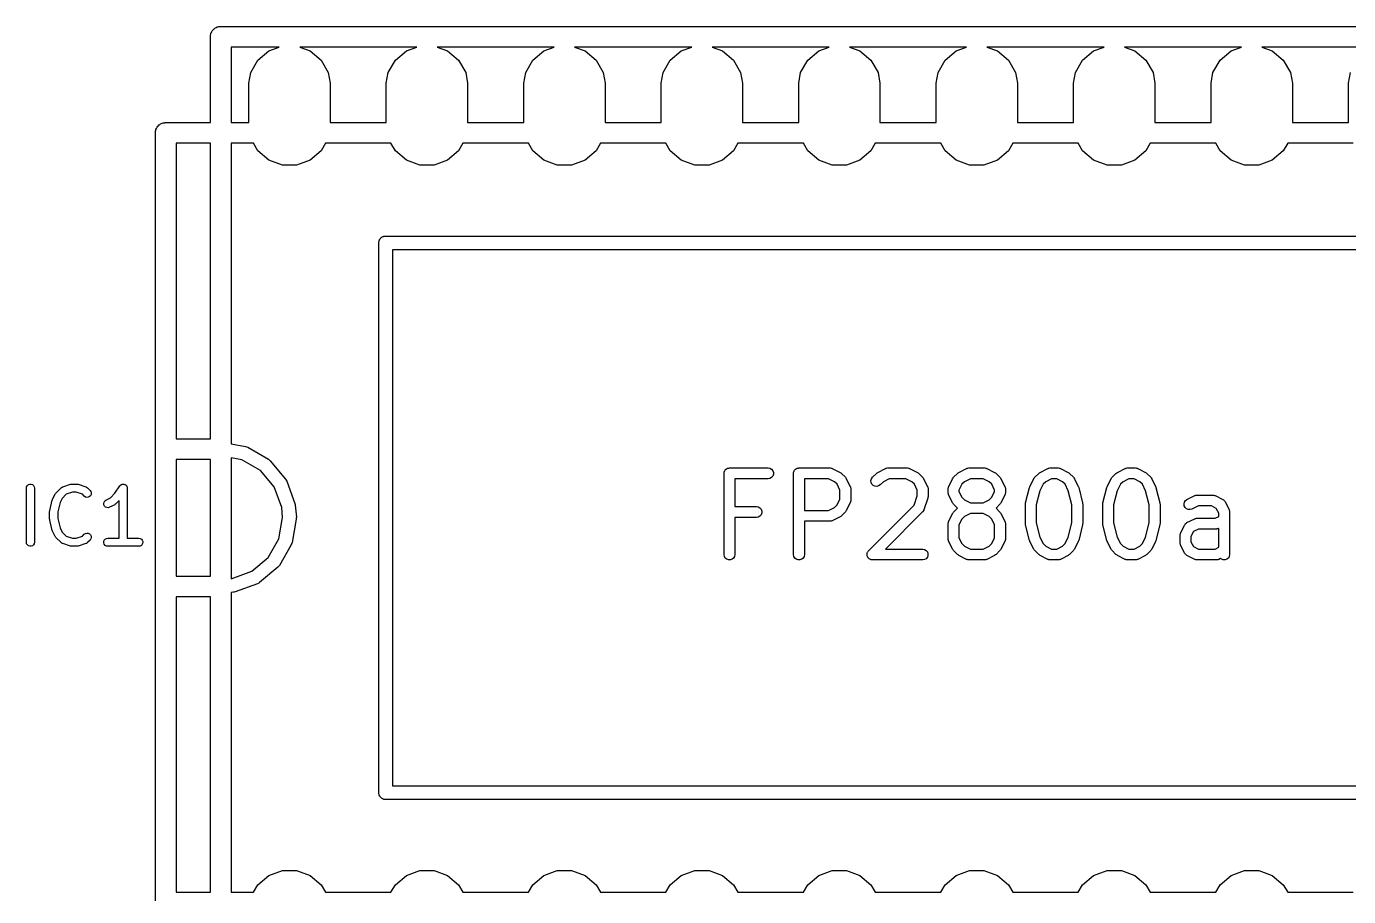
# Model space of a CAD drawing. Extents: x 105.8 to 188.8, y -135.8 to -88.1.
# Drawn here: x 109.44 to 133.87, y -118.76 to -102.68 of the extents above; entities that cross this region are included whole.
import ezdxf

# ---------------------------------------------------------------- set-up
doc = ezdxf.new("R2010")
doc.units = 0
doc.header["$MEASUREMENT"] = 0
doc.layers.add('BLACK', color=7, linetype='CONTINUOUS')

msp = doc.modelspace()

# ---------------------------------------------------------------- linework, layer by layer
at = {"layer": 'BLACK', "linetype": 'CONTINUOUS'}
for p, q in [((112.84, -102.836), (112.845, -102.821)), ((112.84, -104.457), (112.84, -102.836)), ((112.845, -102.821), (112.848, -102.804)), ((112.848, -102.804), (112.857, -102.789)), ((112.857, -102.789), (112.862, -102.773)), ((112.862, -102.773), (112.873, -102.76)), ((112.873, -102.76), (112.882, -102.746)), ((112.882, -102.746), (112.895, -102.735)), ((112.895, -102.735), (112.906, -102.722)), ((112.906, -102.722), (112.92, -102.713)), ((112.92, -102.713), (112.933, -102.702)), ((112.933, -102.702), (112.949, -102.697)), ((112.949, -102.697), (112.964, -102.688)), ((112.964, -102.688), (112.981, -102.685)), ((112.981, -102.685), (112.996, -102.68)), ((112.996, -102.68), (113.013, -102.68)), ((113.013, -102.68), (113.013, -102.679)), ((113.013, -102.679), (163.847, -102.679)), ((113.221, -103.06), (113.221, -104.457)), ((114.112, -103.06), (113.221, -103.06)), ((113.919, -103.131), (114.112, -103.06)), ((114.488, -103.06), (114.681, -103.131)), ((116.652, -103.06), (114.488, -103.06)), ((116.459, -103.131), (116.652, -103.06)), ((117.028, -103.06), (117.221, -103.131)), ((119.192, -103.06), (117.028, -103.06)), ((118.999, -103.131), (119.192, -103.06)), ((119.568, -103.06), (119.761, -103.131)), ((121.732, -103.06), (119.568, -103.06)), ((121.539, -103.131), (121.732, -103.06)), ((122.108, -103.06), (122.301, -103.131)), ((124.272, -103.06), (122.108, -103.06)), ((124.079, -103.131), (124.272, -103.06)), ((124.648, -103.06), (124.841, -103.131)), ((126.812, -103.06), (124.648, -103.06)), ((126.619, -103.131), (126.812, -103.06)), ((127.188, -103.06), (127.381, -103.131)), ((129.352, -103.06), (127.188, -103.06)), ((129.159, -103.131), (129.352, -103.06)), ((129.728, -103.06), (129.921, -103.131)), ((131.892, -103.06), (129.728, -103.06)), ((131.699, -103.131), (131.892, -103.06)), ((132.268, -103.06), (132.461, -103.131)), ((134.432, -103.06), (132.268, -103.06)), ((113.584, -103.53), (113.716, -103.301)), ((113.716, -103.301), (113.919, -103.131)), ((114.681, -103.131), (114.884, -103.301)), ((114.884, -103.301), (115.016, -103.53)), ((116.124, -103.53), (116.256, -103.301)), ((116.256, -103.301), (116.459, -103.131)), ((117.221, -103.131), (117.424, -103.301)), ((117.424, -103.301), (117.556, -103.53)), ((118.664, -103.53), (118.796, -103.301)), ((118.796, -103.301), (118.999, -103.131)), ((119.761, -103.131), (119.964, -103.301)), ((119.964, -103.301), (120.096, -103.53)), ((121.204, -103.53), (121.336, -103.301)), ((121.336, -103.301), (121.539, -103.131)), ((122.301, -103.131), (122.504, -103.301)), ((122.504, -103.301), (122.636, -103.53)), ((123.744, -103.53), (123.876, -103.301)), ((123.876, -103.301), (124.079, -103.131)), ((124.841, -103.131), (125.044, -103.301)), ((125.044, -103.301), (125.176, -103.53)), ((126.284, -103.53), (126.416, -103.301)), ((126.416, -103.301), (126.619, -103.131)), ((127.381, -103.131), (127.584, -103.301)), ((127.584, -103.301), (127.716, -103.53)), ((128.824, -103.53), (128.956, -103.301)), ((128.956, -103.301), (129.159, -103.131)), ((129.921, -103.131), (130.124, -103.301)), ((130.124, -103.301), (130.256, -103.53)), ((131.364, -103.53), (131.496, -103.301)), ((131.496, -103.301), (131.699, -103.131)), ((132.461, -103.131), (132.664, -103.301)), ((132.664, -103.301), (132.796, -103.53)), ((113.549, -103.725), (113.584, -103.53)), ((115.016, -103.53), (115.051, -103.725)), ((116.089, -103.725), (116.124, -103.53)), ((117.556, -103.53), (117.591, -103.725)), ((118.629, -103.725), (118.664, -103.53)), ((120.096, -103.53), (120.131, -103.725)), ((121.169, -103.725), (121.204, -103.53)), ((122.636, -103.53), (122.671, -103.725)), ((123.709, -103.725), (123.744, -103.53)), ((125.176, -103.53), (125.211, -103.725)), ((126.249, -103.725), (126.284, -103.53)), ((127.716, -103.53), (127.751, -103.725)), ((128.789, -103.725), (128.824, -103.53)), ((130.256, -103.53), (130.291, -103.725)), ((131.329, -103.725), (131.364, -103.53)), ((132.796, -103.53), (132.831, -103.725)), ((133.869, -103.725), (133.904, -103.53)), ((113.549, -104.457), (113.549, -103.725)), ((115.051, -103.725), (115.051, -104.457)), ((116.089, -104.457), (116.089, -103.725)), ((117.591, -103.725), (117.591, -104.457)), ((118.629, -104.457), (118.629, -103.725)), ((120.131, -103.725), (120.131, -104.457)), ((121.169, -104.457), (121.169, -103.725)), ((122.671, -103.725), (122.671, -104.457)), ((123.709, -104.457), (123.709, -103.725)), ((125.211, -103.725), (125.211, -104.457)), ((126.249, -104.457), (126.249, -103.725)), ((127.751, -103.725), (127.751, -104.457)), ((128.789, -104.457), (128.789, -103.725)), ((130.291, -103.725), (130.291, -104.457)), ((131.329, -104.457), (131.329, -103.725)), ((132.831, -103.725), (132.831, -104.457)), ((133.869, -104.457), (133.869, -103.725)), ((111.841, -104.567), (111.846, -104.551)), ((111.846, -104.551), (111.857, -104.538)), ((111.857, -104.538), (111.866, -104.524)), ((111.866, -104.524), (111.879, -104.513)), ((111.879, -104.513), (111.89, -104.5)), ((111.89, -104.5), (111.904, -104.491)), ((111.904, -104.491), (111.917, -104.48)), ((111.917, -104.48), (111.933, -104.475)), ((111.933, -104.475), (111.948, -104.466)), ((111.948, -104.466), (111.965, -104.463)), ((111.965, -104.463), (111.98, -104.458)), ((111.98, -104.458), (111.997, -104.458)), ((111.997, -104.458), (111.997, -104.457)), ((111.997, -104.457), (112.84, -104.457)), ((113.221, -104.457), (113.549, -104.457)), ((115.051, -104.457), (116.089, -104.457)), ((117.591, -104.457), (118.629, -104.457)), ((120.131, -104.457), (121.169, -104.457)), ((122.671, -104.457), (123.709, -104.457)), ((125.211, -104.457), (126.249, -104.457)), ((127.751, -104.457), (128.789, -104.457)), ((130.291, -104.457), (131.329, -104.457)), ((132.831, -104.457), (133.869, -104.457)), ((111.824, -118.838), (111.823, -104.631)), ((111.823, -104.631), (111.824, -104.631)), ((111.824, -104.614), (111.829, -104.599)), ((111.824, -104.631), (111.824, -104.614)), ((111.829, -104.599), (111.832, -104.582)), ((111.832, -104.582), (111.841, -104.567)), ((112.204, -104.838), (112.204, -110.299)), ((112.84, -104.838), (112.204, -104.838)), ((112.84, -110.299), (112.84, -104.838)), ((113.635, -104.838), (113.221, -104.838)), ((113.221, -104.838), (113.221, -110.395)), ((113.716, -104.979), (113.635, -104.838)), ((113.919, -105.149), (113.716, -104.979)), ((114.884, -104.979), (114.681, -105.149)), ((114.965, -104.838), (114.884, -104.979)), ((116.175, -104.838), (114.965, -104.838)), ((116.256, -104.979), (116.175, -104.838)), ((116.459, -105.149), (116.256, -104.979)), ((117.424, -104.979), (117.221, -105.149)), ((117.505, -104.838), (117.424, -104.979)), ((118.715, -104.838), (117.505, -104.838)), ((118.796, -104.979), (118.715, -104.838)), ((118.999, -105.149), (118.796, -104.979)), ((119.964, -104.979), (119.761, -105.149)), ((120.045, -104.838), (119.964, -104.979)), ((121.255, -104.838), (120.045, -104.838)), ((121.336, -104.979), (121.255, -104.838)), ((121.539, -105.149), (121.336, -104.979)), ((122.504, -104.979), (122.301, -105.149)), ((122.585, -104.838), (122.504, -104.979)), ((123.795, -104.838), (122.585, -104.838)), ((123.876, -104.979), (123.795, -104.838)), ((124.079, -105.149), (123.876, -104.979)), ((125.044, -104.979), (124.841, -105.149)), ((125.125, -104.838), (125.044, -104.979)), ((126.335, -104.838), (125.125, -104.838)), ((126.416, -104.979), (126.335, -104.838)), ((126.619, -105.149), (126.416, -104.979)), ((127.584, -104.979), (127.381, -105.149)), ((127.665, -104.838), (127.584, -104.979)), ((128.875, -104.838), (127.665, -104.838)), ((128.956, -104.979), (128.875, -104.838)), ((129.159, -105.149), (128.956, -104.979)), ((130.124, -104.979), (129.921, -105.149)), ((130.205, -104.838), (130.124, -104.979)), ((131.415, -104.838), (130.205, -104.838)), ((131.496, -104.979), (131.415, -104.838)), ((131.699, -105.149), (131.496, -104.979)), ((132.664, -104.979), (132.461, -105.149)), ((132.745, -104.838), (132.664, -104.979)), ((133.955, -104.838), (132.745, -104.838)), ((114.168, -105.24), (113.919, -105.149)), ((114.432, -105.24), (114.168, -105.24)), ((114.681, -105.149), (114.432, -105.24)), ((116.708, -105.24), (116.459, -105.149)), ((116.972, -105.24), (116.708, -105.24)), ((117.221, -105.149), (116.972, -105.24)), ((119.248, -105.24), (118.999, -105.149)), ((119.512, -105.24), (119.248, -105.24)), ((119.761, -105.149), (119.512, -105.24)), ((121.788, -105.24), (121.539, -105.149)), ((122.052, -105.24), (121.788, -105.24)), ((122.301, -105.149), (122.052, -105.24)), ((124.328, -105.24), (124.079, -105.149)), ((124.592, -105.24), (124.328, -105.24)), ((124.841, -105.149), (124.592, -105.24)), ((126.868, -105.24), (126.619, -105.149)), ((127.132, -105.24), (126.868, -105.24)), ((127.381, -105.149), (127.132, -105.24)), ((129.408, -105.24), (129.159, -105.149)), ((129.672, -105.24), (129.408, -105.24)), ((129.921, -105.149), (129.672, -105.24)), ((131.948, -105.24), (131.699, -105.149)), ((132.212, -105.24), (131.948, -105.24)), ((132.461, -105.149), (132.212, -105.24)), ((115.951, -106.658), (115.955, -106.647)), ((115.951, -106.669), (115.951, -106.658)), ((115.951, -116.818), (115.951, -106.669)), ((115.955, -106.647), (115.957, -106.636)), ((115.957, -106.636), (115.962, -106.626)), ((115.962, -106.626), (115.966, -106.616)), ((115.966, -106.616), (115.974, -106.607)), ((115.974, -106.607), (115.979, -106.597)), ((115.979, -106.597), (115.988, -106.59)), ((115.988, -106.59), (115.995, -106.581)), ((115.995, -106.581), (116.005, -106.576)), ((116.005, -106.576), (116.014, -106.568)), ((116.014, -106.568), (116.024, -106.564)), ((116.024, -106.564), (116.034, -106.559)), ((116.034, -106.559), (116.045, -106.557)), ((116.045, -106.557), (116.056, -106.553)), ((116.056, -106.553), (160.804, -106.553)), ((116.205, -106.807), (116.205, -116.713)), ((137.033, -106.807), (116.205, -106.807)), ((112.204, -110.299), (112.84, -110.299)), ((113.221, -110.395), (113.486, -110.442)), ((113.42, -110.688), (113.221, -110.653)), ((113.221, -110.653), (113.221, -112.886)), ((113.486, -110.442), (113.528, -110.457)), ((113.528, -110.457), (113.528, -110.457)), ((113.528, -110.457), (113.91, -110.677)), ((112.204, -110.68), (112.204, -112.84)), ((112.84, -110.68), (112.204, -110.68)), ((112.84, -112.84), (112.84, -110.68)), ((113.763, -110.886), (113.42, -110.688)), ((114.018, -111.189), (113.763, -110.886)), ((113.91, -110.677), (113.91, -110.677)), ((113.91, -110.677), (113.944, -110.705)), ((113.944, -110.705), (114.227, -111.043)), ((122.33, -110.921), (122.333, -110.913)), ((122.333, -110.913), (122.335, -110.904)), ((122.335, -110.904), (122.339, -110.897)), ((122.339, -110.897), (122.342, -110.889)), ((122.342, -110.889), (122.348, -110.882)), ((122.348, -110.882), (122.352, -110.874)), ((122.352, -110.874), (122.359, -110.869)), ((122.359, -110.869), (122.364, -110.862)), ((122.364, -110.862), (122.372, -110.858)), ((122.372, -110.858), (122.379, -110.852)), ((122.379, -110.852), (122.387, -110.849)), ((122.387, -110.849), (122.394, -110.845)), ((122.394, -110.845), (122.403, -110.843)), ((122.403, -110.843), (122.411, -110.84)), ((122.411, -110.84), (122.42, -110.84)), ((122.42, -110.84), (122.429, -110.839)), ((122.429, -110.839), (123.143, -110.839)), ((123.143, -110.839), (123.177, -110.845)), ((123.177, -110.845), (123.207, -110.862)), ((123.207, -110.862), (123.229, -110.889)), ((123.229, -110.889), (123.241, -110.921)), ((123.616, -110.921), (123.619, -110.913)), ((123.619, -110.913), (123.62, -110.904)), ((123.62, -110.904), (123.625, -110.897)), ((123.625, -110.897), (123.628, -110.889)), ((123.628, -110.889), (123.633, -110.882)), ((123.633, -110.882), (123.638, -110.874)), ((123.638, -110.874), (123.644, -110.869)), ((123.644, -110.869), (123.65, -110.862)), ((123.65, -110.862), (123.658, -110.858)), ((123.658, -110.858), (123.664, -110.852)), ((123.664, -110.852), (123.673, -110.849)), ((123.673, -110.849), (123.68, -110.845)), ((123.68, -110.845), (123.689, -110.843)), ((123.689, -110.843), (123.697, -110.84)), ((123.697, -110.84), (123.706, -110.84)), ((123.706, -110.84), (123.714, -110.839)), ((123.714, -110.839), (124.286, -110.839)), ((124.286, -110.839), (124.291, -110.84)), ((124.291, -110.84), (124.297, -110.839)), ((124.297, -110.839), (124.308, -110.843)), ((124.308, -110.843), (124.32, -110.845)), ((124.32, -110.845), (124.325, -110.847)), ((124.325, -110.847), (124.33, -110.849)), ((124.33, -110.849), (124.473, -110.921)), ((125.17, -110.921), (125.312, -110.849)), ((125.312, -110.849), (125.318, -110.847)), ((125.318, -110.847), (125.323, -110.845)), ((125.323, -110.845), (125.334, -110.843)), ((125.334, -110.843), (125.346, -110.839)), ((125.346, -110.839), (125.351, -110.84)), ((125.351, -110.84), (125.357, -110.839)), ((125.357, -110.839), (125.714, -110.839)), ((125.714, -110.839), (125.72, -110.84)), ((125.72, -110.84), (125.726, -110.839)), ((125.726, -110.839), (125.737, -110.843)), ((125.737, -110.843), (125.748, -110.845)), ((125.748, -110.845), (125.753, -110.847)), ((125.753, -110.847), (125.759, -110.849)), ((125.759, -110.849), (125.902, -110.921)), ((126.67, -110.921), (126.812, -110.849)), ((126.812, -110.849), (126.818, -110.847)), ((126.818, -110.847), (126.823, -110.845)), ((126.823, -110.845), (126.834, -110.843)), ((126.834, -110.843), (126.846, -110.839)), ((126.846, -110.839), (126.851, -110.84)), ((126.851, -110.84), (126.857, -110.839)), ((126.857, -110.839), (127.143, -110.839)), ((127.143, -110.839), (127.149, -110.84)), ((127.149, -110.84), (127.154, -110.839)), ((127.154, -110.839), (127.166, -110.843)), ((127.166, -110.843), (127.177, -110.845)), ((127.177, -110.845), (127.182, -110.847)), ((127.182, -110.847), (127.188, -110.849)), ((127.188, -110.849), (127.33, -110.921)), ((128.17, -110.921), (128.312, -110.849)), ((128.312, -110.849), (128.318, -110.847)), ((128.318, -110.847), (128.323, -110.845)), ((128.323, -110.845), (128.334, -110.843)), ((128.334, -110.843), (128.346, -110.839)), ((128.346, -110.839), (128.351, -110.84)), ((128.351, -110.84), (128.357, -110.839)), ((128.357, -110.839), (128.5, -110.839)), ((128.5, -110.839), (128.506, -110.84)), ((128.506, -110.84), (128.511, -110.839)), ((128.511, -110.839), (128.523, -110.843)), ((128.523, -110.843), (128.534, -110.845)), ((128.534, -110.845), (128.539, -110.847)), ((128.539, -110.847), (128.545, -110.849)), ((128.545, -110.849), (128.688, -110.921)), ((129.598, -110.921), (129.741, -110.849)), ((129.741, -110.849), (129.747, -110.847)), ((129.747, -110.847), (129.752, -110.845)), ((129.752, -110.845), (129.763, -110.843)), ((129.763, -110.843), (129.774, -110.839)), ((129.774, -110.839), (129.78, -110.84)), ((129.78, -110.84), (129.786, -110.839)), ((129.786, -110.839), (129.929, -110.839)), ((129.929, -110.839), (129.934, -110.84)), ((129.934, -110.84), (129.94, -110.839)), ((129.94, -110.839), (129.951, -110.843)), ((129.951, -110.843), (129.963, -110.845)), ((129.963, -110.845), (129.968, -110.847)), ((129.968, -110.847), (129.973, -110.849)), ((129.973, -110.849), (130.116, -110.921)), ((109.456, -111.164), (109.476, -111.147)), ((109.476, -111.147), (109.501, -111.139)), ((109.501, -111.139), (109.527, -111.139)), ((109.527, -111.139), (109.551, -111.147)), ((109.551, -111.147), (109.571, -111.164)), ((110.109, -111.189), (110.252, -111.141)), ((110.252, -111.141), (110.264, -111.139)), ((110.264, -111.139), (110.276, -111.137)), ((110.276, -111.137), (110.371, -111.137)), ((110.371, -111.137), (110.383, -111.139)), ((110.383, -111.139), (110.395, -111.141)), ((110.395, -111.141), (110.538, -111.189)), ((111.171, -111.164), (111.177, -111.158)), ((111.177, -111.158), (111.184, -111.152)), ((111.184, -111.152), (111.187, -111.15)), ((111.187, -111.15), (111.191, -111.147)), ((111.191, -111.147), (111.199, -111.144)), ((111.199, -111.144), (111.207, -111.14)), ((111.207, -111.14), (111.211, -111.14)), ((111.211, -111.14), (111.215, -111.139)), ((111.215, -111.139), (111.224, -111.139)), ((111.224, -111.139), (111.233, -111.138)), ((111.233, -111.138), (111.237, -111.139)), ((111.237, -111.139), (111.241, -111.139)), ((111.241, -111.139), (111.25, -111.142)), ((111.25, -111.142), (111.258, -111.144)), ((111.258, -111.144), (111.262, -111.146)), ((111.262, -111.146), (111.266, -111.147)), ((111.266, -111.147), (111.272, -111.153)), ((111.272, -111.153), (111.28, -111.158)), ((111.28, -111.158), (111.282, -111.162)), ((114.227, -111.043), (114.227, -111.043)), ((114.227, -111.043), (114.249, -111.082)), ((114.249, -111.082), (114.4, -111.496)), ((122.329, -110.939), (122.33, -110.93)), ((122.329, -112.439), (122.329, -110.939)), ((122.33, -110.93), (122.33, -110.921)), ((123.143, -111.039), (122.529, -111.039)), ((122.529, -111.039), (122.529, -111.553)), ((123.177, -111.033), (123.143, -111.039)), ((123.207, -111.015), (123.177, -111.033)), ((123.229, -110.989), (123.207, -111.015)), ((123.241, -110.956), (123.229, -110.989)), ((123.241, -110.921), (123.241, -110.956)), ((123.614, -110.939), (123.616, -110.93)), ((123.614, -112.439), (123.614, -110.939)), ((123.616, -110.93), (123.616, -110.921)), ((123.814, -111.039), (123.814, -111.624)), ((124.262, -111.039), (123.814, -111.039)), ((124.369, -111.092), (124.262, -111.039)), ((124.418, -111.141), (124.369, -111.092)), ((124.471, -111.248), (124.418, -111.141)), ((124.473, -110.921), (124.486, -110.93)), ((124.486, -110.93), (124.499, -110.939)), ((124.499, -110.939), (124.571, -111.011)), ((124.571, -111.011), (124.58, -111.024)), ((124.58, -111.024), (124.589, -111.037)), ((124.589, -111.037), (124.661, -111.18)), ((125.043, -111.073), (125.052, -111.039)), ((125.046, -111.107), (125.043, -111.073)), ((125.061, -111.139), (125.046, -111.107)), ((125.052, -111.039), (125.072, -111.011)), ((125.085, -111.163), (125.061, -111.139)), ((125.072, -111.011), (125.144, -110.939)), ((125.144, -110.939), (125.157, -110.93)), ((125.157, -110.93), (125.17, -110.921)), ((125.214, -111.152), (125.185, -111.172)), ((125.274, -111.092), (125.214, -111.152)), ((125.381, -111.039), (125.274, -111.092)), ((125.691, -111.039), (125.381, -111.039)), ((125.798, -111.092), (125.691, -111.039)), ((125.846, -111.141), (125.798, -111.092)), ((125.9, -111.248), (125.846, -111.141)), ((125.902, -110.921), (125.915, -110.93)), ((125.915, -110.93), (125.928, -110.939)), ((125.928, -110.939), (125.999, -111.011)), ((125.999, -111.011), (126.008, -111.024)), ((126.008, -111.024), (126.018, -111.037)), ((126.018, -111.037), (126.089, -111.18)), ((126.482, -111.18), (126.553, -111.037)), ((126.553, -111.037), (126.563, -111.024)), ((126.563, -111.024), (126.572, -111.011)), ((126.572, -111.011), (126.644, -110.939)), ((126.644, -110.939), (126.657, -110.93)), ((126.657, -110.93), (126.67, -110.921)), ((126.725, -111.141), (126.671, -111.248)), ((126.774, -111.092), (126.725, -111.141)), ((126.881, -111.039), (126.774, -111.092)), ((127.119, -111.039), (126.881, -111.039)), ((127.226, -111.092), (127.119, -111.039)), ((127.275, -111.141), (127.226, -111.092)), ((127.329, -111.248), (127.275, -111.141)), ((127.33, -110.921), (127.343, -110.93)), ((127.343, -110.93), (127.356, -110.939)), ((127.356, -110.939), (127.428, -111.011)), ((127.428, -111.011), (127.437, -111.024)), ((127.437, -111.024), (127.447, -111.037)), ((127.447, -111.037), (127.518, -111.18)), ((127.982, -111.18), (128.053, -111.037)), ((128.053, -111.037), (128.063, -111.024)), ((128.063, -111.024), (128.072, -111.011)), ((128.072, -111.011), (128.144, -110.939)), ((128.144, -110.939), (128.157, -110.93)), ((128.157, -110.93), (128.17, -110.921)), ((128.225, -111.141), (128.166, -111.259)), ((128.274, -111.092), (128.225, -111.141)), ((128.381, -111.039), (128.274, -111.092)), ((128.476, -111.039), (128.381, -111.039)), ((128.584, -111.092), (128.476, -111.039)), ((128.632, -111.141), (128.584, -111.092)), ((128.691, -111.259), (128.632, -111.141)), ((128.688, -110.921), (128.7, -110.93)), ((128.7, -110.93), (128.714, -110.939)), ((128.714, -110.939), (128.785, -111.011)), ((128.785, -111.011), (128.794, -111.024)), ((128.794, -111.024), (128.804, -111.037)), ((128.804, -111.037), (128.875, -111.18)), ((129.411, -111.18), (129.482, -111.037)), ((129.482, -111.037), (129.492, -111.024)), ((129.492, -111.024), (129.501, -111.011)), ((129.501, -111.011), (129.572, -110.939)), ((129.572, -110.939), (129.585, -110.93)), ((129.585, -110.93), (129.598, -110.921)), ((129.654, -111.141), (129.594, -111.259)), ((129.702, -111.092), (129.654, -111.141)), ((129.809, -111.039), (129.702, -111.092)), ((129.905, -111.039), (129.809, -111.039)), ((130.012, -111.092), (129.905, -111.039)), ((130.061, -111.141), (130.012, -111.092)), ((130.12, -111.259), (130.061, -111.141)), ((130.116, -110.921), (130.129, -110.93)), ((130.129, -110.93), (130.142, -110.939)), ((130.142, -110.939), (130.214, -111.011)), ((130.214, -111.011), (130.223, -111.024)), ((130.223, -111.024), (130.232, -111.037)), ((130.232, -111.037), (130.304, -111.18)), ((109.439, -111.212), (109.443, -111.187)), ((109.439, -112.212), (109.439, -111.212)), ((109.443, -111.187), (109.456, -111.164)), ((109.571, -111.164), (109.584, -111.187)), ((109.584, -111.187), (109.589, -111.212)), ((109.589, -111.212), (109.589, -112.212)), ((109.923, -111.417), (109.971, -111.322)), ((109.971, -111.322), (109.978, -111.312)), ((109.978, -111.312), (109.985, -111.302)), ((109.985, -111.302), (110.08, -111.207)), ((110.099, -111.4), (110.061, -111.477)), ((110.08, -111.207), (110.083, -111.204)), ((110.083, -111.204), (110.086, -111.201)), ((110.086, -111.201), (110.094, -111.197)), ((110.094, -111.197), (110.101, -111.192)), ((110.173, -111.326), (110.099, -111.4)), ((110.101, -111.192), (110.105, -111.191)), ((110.105, -111.191), (110.109, -111.189)), ((110.288, -111.287), (110.173, -111.326)), ((110.359, -111.287), (110.288, -111.287)), ((110.473, -111.326), (110.359, -111.287)), ((110.508, -111.361), (110.473, -111.326)), ((110.53, -111.376), (110.508, -111.361)), ((110.555, -111.382), (110.53, -111.376)), ((110.538, -111.189), (110.541, -111.191)), ((110.541, -111.191), (110.546, -111.192)), ((110.546, -111.192), (110.553, -111.197)), ((110.553, -111.197), (110.56, -111.201)), ((110.581, -111.38), (110.555, -111.382)), ((110.56, -111.201), (110.563, -111.204)), ((110.563, -111.204), (110.567, -111.207)), ((110.567, -111.207), (110.614, -111.255)), ((110.604, -111.369), (110.581, -111.38)), ((110.623, -111.351), (110.604, -111.369)), ((110.614, -111.255), (110.629, -111.276)), ((110.634, -111.327), (110.623, -111.351)), ((110.629, -111.276), (110.636, -111.301)), ((110.636, -111.301), (110.634, -111.327)), ((110.909, -111.431), (110.993, -111.389)), ((110.993, -111.389), (111.075, -111.307)), ((111.075, -111.307), (111.166, -111.171)), ((111.166, -111.171), (111.169, -111.168)), ((111.169, -111.168), (111.171, -111.164)), ((111.282, -111.162), (111.286, -111.164)), ((111.286, -111.164), (111.29, -111.172)), ((111.29, -111.172), (111.295, -111.179)), ((111.295, -111.179), (111.296, -111.183)), ((111.296, -111.183), (111.299, -111.187)), ((111.299, -111.187), (111.3, -111.196)), ((111.3, -111.196), (111.303, -111.204)), ((111.303, -111.204), (111.302, -111.208)), ((111.302, -111.208), (111.303, -111.212)), ((111.303, -111.212), (111.303, -112.137)), ((114.156, -111.567), (114.018, -111.189)), ((124.471, -111.415), (124.471, -111.248)), ((124.661, -111.18), (124.663, -111.185)), ((124.663, -111.185), (124.665, -111.19)), ((124.665, -111.19), (124.667, -111.202)), ((124.667, -111.202), (124.671, -111.213)), ((124.671, -111.213), (124.67, -111.219)), ((124.67, -111.219), (124.671, -111.224)), ((124.671, -111.224), (124.671, -111.439)), ((125.117, -111.178), (125.085, -111.163)), ((125.152, -111.181), (125.117, -111.178)), ((125.185, -111.172), (125.152, -111.181)), ((125.841, -111.527), (125.9, -111.351)), ((125.9, -111.351), (125.9, -111.248)), ((126.095, -111.399), (126.023, -111.613)), ((126.089, -111.18), (126.091, -111.185)), ((126.091, -111.185), (126.094, -111.19)), ((126.094, -111.19), (126.096, -111.202)), ((126.097, -111.383), (126.095, -111.399)), ((126.096, -111.202), (126.099, -111.213)), ((126.1, -111.367), (126.097, -111.383)), ((126.099, -111.213), (126.099, -111.219)), ((126.099, -111.219), (126.1, -111.224)), ((126.1, -111.224), (126.1, -111.367)), ((126.471, -111.224), (126.472, -111.219)), ((126.471, -111.296), (126.471, -111.224)), ((126.472, -111.301), (126.471, -111.296)), ((126.472, -111.213), (126.475, -111.202)), ((126.472, -111.219), (126.472, -111.213)), ((126.472, -111.307), (126.472, -111.301)), ((126.475, -111.318), (126.472, -111.307)), ((126.475, -111.202), (126.477, -111.19)), ((126.477, -111.33), (126.475, -111.318)), ((126.477, -111.19), (126.48, -111.185)), ((126.48, -111.335), (126.477, -111.33)), ((126.48, -111.185), (126.482, -111.18)), ((126.482, -111.34), (126.48, -111.335)), ((126.553, -111.483), (126.482, -111.34)), ((126.671, -111.248), (126.671, -111.272)), ((126.671, -111.272), (126.725, -111.379)), ((126.725, -111.379), (126.774, -111.428)), ((127.226, -111.428), (127.275, -111.379)), ((127.275, -111.379), (127.329, -111.272)), ((127.329, -111.272), (127.329, -111.248)), ((127.518, -111.34), (127.447, -111.483)), ((127.518, -111.18), (127.52, -111.185)), ((127.52, -111.335), (127.518, -111.34)), ((127.52, -111.185), (127.523, -111.19)), ((127.523, -111.33), (127.52, -111.335)), ((127.523, -111.19), (127.525, -111.202)), ((127.525, -111.318), (127.523, -111.33)), ((127.525, -111.202), (127.528, -111.213)), ((127.528, -111.307), (127.525, -111.318)), ((127.528, -111.213), (127.528, -111.219)), ((127.528, -111.219), (127.529, -111.224)), ((127.529, -111.296), (127.528, -111.301)), ((127.528, -111.301), (127.528, -111.307)), ((127.529, -111.224), (127.529, -111.296)), ((127.903, -111.486), (127.974, -111.2)), ((127.974, -111.2), (127.979, -111.19)), ((127.979, -111.19), (127.982, -111.18)), ((128.166, -111.259), (128.1, -111.522)), ((128.757, -111.522), (128.691, -111.259)), ((128.875, -111.18), (128.878, -111.19)), ((128.878, -111.19), (128.883, -111.2)), ((128.883, -111.2), (128.954, -111.486)), ((129.332, -111.486), (129.403, -111.2)), ((129.403, -111.2), (129.407, -111.19)), ((129.407, -111.19), (129.411, -111.18)), ((129.594, -111.259), (129.529, -111.522)), ((130.186, -111.522), (130.12, -111.259)), ((130.304, -111.18), (130.307, -111.19)), ((130.307, -111.19), (130.311, -111.2)), ((130.311, -111.2), (130.383, -111.486)), ((130.884, -111.421), (131.027, -111.349)), ((131.027, -111.349), (131.032, -111.347)), ((131.032, -111.347), (131.037, -111.345)), ((131.037, -111.345), (131.049, -111.343)), ((131.049, -111.343), (131.06, -111.339)), ((131.06, -111.339), (131.066, -111.34)), ((131.066, -111.34), (131.071, -111.339)), ((131.071, -111.339), (131.357, -111.339)), ((131.357, -111.339), (131.363, -111.34)), ((131.363, -111.34), (131.369, -111.339)), ((131.369, -111.339), (131.38, -111.343)), ((131.38, -111.343), (131.391, -111.345)), ((131.391, -111.345), (131.396, -111.347)), ((131.396, -111.347), (131.402, -111.349)), ((131.402, -111.349), (131.545, -111.421)), ((109.867, -111.641), (109.869, -111.632)), ((109.867, -111.784), (109.867, -111.641)), ((109.869, -111.632), (109.87, -111.623)), ((109.87, -111.623), (109.917, -111.432)), ((109.917, -111.432), (109.921, -111.425)), ((109.921, -111.425), (109.923, -111.417)), ((110.061, -111.477), (110.017, -111.65)), ((110.868, -111.494), (110.874, -111.468)), ((110.87, -111.519), (110.868, -111.494)), ((110.882, -111.543), (110.87, -111.519)), ((110.874, -111.468), (110.888, -111.447)), ((110.901, -111.561), (110.882, -111.543)), ((110.888, -111.447), (110.909, -111.431)), ((110.925, -111.571), (110.901, -111.561)), ((110.951, -111.573), (110.925, -111.571)), ((110.976, -111.565), (110.951, -111.573)), ((111.071, -111.518), (110.976, -111.565)), ((111.081, -111.51), (111.071, -111.518)), ((111.091, -111.504), (111.081, -111.51)), ((111.153, -111.441), (111.091, -111.504)), ((111.153, -112.137), (111.153, -111.441)), ((114.172, -111.754), (114.156, -111.567)), ((114.4, -111.496), (114.403, -111.512)), ((114.403, -111.512), (114.407, -111.528)), ((114.407, -111.528), (114.427, -111.749)), ((122.529, -111.553), (122.929, -111.553)), ((122.929, -111.553), (122.963, -111.559)), ((122.963, -111.559), (122.993, -111.576)), ((122.993, -111.576), (123.015, -111.603)), ((123.015, -111.603), (123.027, -111.635)), ((123.027, -111.635), (123.027, -111.67)), ((123.814, -111.624), (124.262, -111.624)), ((124.262, -111.624), (124.369, -111.571)), ((124.369, -111.571), (124.418, -111.522)), ((124.418, -111.522), (124.471, -111.415)), ((124.58, -111.639), (124.571, -111.652)), ((124.589, -111.626), (124.58, -111.639)), ((124.661, -111.483), (124.589, -111.626)), ((124.663, -111.478), (124.661, -111.483)), ((124.665, -111.473), (124.663, -111.478)), ((124.667, -111.461), (124.665, -111.473)), ((124.671, -111.45), (124.667, -111.461)), ((124.671, -111.439), (124.67, -111.444)), ((124.67, -111.444), (124.671, -111.45)), ((125.001, -112.368), (125.841, -111.527)), ((126.003, -111.647), (125.999, -111.652)), ((126.007, -111.644), (126.003, -111.647)), ((126.012, -111.633), (126.007, -111.644)), ((126.019, -111.624), (126.012, -111.633)), ((126.021, -111.618), (126.019, -111.624)), ((126.023, -111.613), (126.021, -111.618)), ((126.563, -111.496), (126.553, -111.483)), ((126.572, -111.509), (126.563, -111.496)), ((126.644, -111.581), (126.572, -111.509)), ((126.572, -111.654), (126.644, -111.582)), ((126.644, -111.582), (126.645, -111.581)), ((126.645, -111.581), (126.644, -111.581)), ((126.774, -111.428), (126.881, -111.481)), ((126.881, -111.481), (127.119, -111.481)), ((127.119, -111.481), (127.226, -111.428)), ((127.356, -111.581), (127.355, -111.581)), ((127.355, -111.581), (127.356, -111.582)), ((127.428, -111.509), (127.356, -111.581)), ((127.356, -111.582), (127.428, -111.654)), ((127.437, -111.496), (127.428, -111.509)), ((127.447, -111.483), (127.437, -111.496)), ((127.9, -111.51), (127.902, -111.498)), ((127.9, -111.867), (127.9, -111.51)), ((127.902, -111.498), (127.903, -111.486)), ((128.1, -111.522), (128.1, -111.855)), ((128.757, -111.855), (128.757, -111.522)), ((128.954, -111.486), (128.955, -111.498)), ((128.955, -111.498), (128.957, -111.51)), ((128.957, -111.51), (128.957, -111.867)), ((129.329, -111.51), (129.331, -111.498)), ((129.329, -111.867), (129.329, -111.51)), ((129.331, -111.498), (129.332, -111.486)), ((129.529, -111.522), (129.529, -111.855)), ((130.186, -111.855), (130.186, -111.522)), ((130.383, -111.486), (130.384, -111.498)), ((130.384, -111.498), (130.386, -111.51)), ((130.386, -111.51), (130.386, -111.867)), ((130.829, -111.504), (130.837, -111.47)), ((130.833, -111.539), (130.829, -111.504)), ((130.848, -111.57), (130.833, -111.539)), ((130.837, -111.47), (130.856, -111.441)), ((130.873, -111.593), (130.848, -111.57)), ((130.856, -111.441), (130.884, -111.421)), ((130.905, -111.607), (130.873, -111.593)), ((130.94, -111.609), (130.905, -111.607)), ((130.973, -111.599), (130.94, -111.609)), ((131.095, -111.539), (130.973, -111.599)), ((131.334, -111.539), (131.095, -111.539)), ((131.425, -111.585), (131.334, -111.539)), ((131.471, -111.676), (131.425, -111.585)), ((131.545, -111.421), (131.557, -111.429)), ((131.557, -111.429), (131.569, -111.437)), ((131.569, -111.437), (131.57, -111.44)), ((131.57, -111.44), (131.573, -111.441)), ((131.573, -111.441), (131.581, -111.453)), ((131.581, -111.453), (131.589, -111.465)), ((131.589, -111.465), (131.661, -111.608)), ((131.661, -111.608), (131.663, -111.614)), ((131.663, -111.614), (131.665, -111.619)), ((131.665, -111.619), (131.667, -111.63)), ((131.667, -111.63), (131.671, -111.641)), ((131.671, -111.641), (131.67, -111.647)), ((131.67, -111.647), (131.671, -111.653)), ((109.869, -111.793), (109.867, -111.784)), ((109.87, -111.802), (109.869, -111.793)), ((109.917, -111.992), (109.87, -111.802)), ((110.017, -111.65), (110.017, -111.775)), ((110.017, -111.775), (110.061, -111.948)), ((114.102, -112.15), (114.172, -111.754)), ((114.425, -111.782), (114.348, -112.216)), ((114.427, -111.749), (114.425, -111.765)), ((114.425, -111.765), (114.425, -111.782)), ((122.929, -111.753), (122.529, -111.753)), ((122.529, -111.753), (122.529, -112.439)), ((122.963, -111.747), (122.929, -111.753)), ((122.993, -111.729), (122.963, -111.747)), ((123.015, -111.703), (122.993, -111.729)), ((123.027, -111.67), (123.015, -111.703)), ((124.286, -111.824), (123.814, -111.824)), ((123.814, -111.824), (123.814, -112.439)), ((124.291, -111.823), (124.286, -111.824)), ((124.297, -111.824), (124.291, -111.823)), ((124.308, -111.82), (124.297, -111.824)), ((124.32, -111.818), (124.308, -111.82)), ((124.325, -111.815), (124.32, -111.818)), ((124.33, -111.814), (124.325, -111.815)), ((124.473, -111.742), (124.33, -111.814)), ((124.486, -111.733), (124.473, -111.742)), ((124.499, -111.724), (124.486, -111.733)), ((124.571, -111.652), (124.499, -111.724)), ((125.999, -111.652), (125.313, -112.339)), ((126.471, -111.867), (126.472, -111.861)), ((126.471, -112.153), (126.471, -111.867)), ((126.472, -111.856), (126.475, -111.844)), ((126.472, -111.861), (126.472, -111.856)), ((126.475, -111.844), (126.477, -111.833)), ((126.477, -111.833), (126.48, -111.828)), ((126.48, -111.828), (126.482, -111.822)), ((126.482, -111.822), (126.553, -111.68)), ((126.553, -111.68), (126.563, -111.667)), ((126.563, -111.667), (126.572, -111.654)), ((126.725, -111.784), (126.671, -111.891)), ((126.671, -111.891), (126.671, -112.129)), ((126.774, -111.735), (126.725, -111.784)), ((126.881, -111.681), (126.774, -111.735)), ((127.119, -111.681), (126.881, -111.681)), ((127.226, -111.735), (127.119, -111.681)), ((127.275, -111.784), (127.226, -111.735)), ((127.329, -111.891), (127.275, -111.784)), ((127.329, -112.129), (127.329, -111.891)), ((127.428, -111.654), (127.437, -111.667)), ((127.437, -111.667), (127.447, -111.68)), ((127.447, -111.68), (127.518, -111.822)), ((127.518, -111.822), (127.52, -111.828)), ((127.52, -111.828), (127.523, -111.833)), ((127.523, -111.833), (127.525, -111.844)), ((127.525, -111.844), (127.528, -111.856)), ((127.528, -111.856), (127.528, -111.861)), ((127.528, -111.861), (127.529, -111.867)), ((127.529, -111.867), (127.529, -112.153)), ((127.902, -111.879), (127.9, -111.867)), ((127.903, -111.891), (127.902, -111.879)), ((127.974, -112.177), (127.903, -111.891)), ((128.1, -111.855), (128.166, -112.118)), ((128.691, -112.118), (128.757, -111.855)), ((128.954, -111.891), (128.883, -112.177)), ((128.955, -111.879), (128.954, -111.891)), ((128.957, -111.867), (128.955, -111.879)), ((129.331, -111.879), (129.329, -111.867)), ((129.332, -111.891), (129.331, -111.879)), ((129.403, -112.177), (129.332, -111.891)), ((129.529, -111.855), (129.594, -112.118)), ((130.12, -112.118), (130.186, -111.855)), ((130.383, -111.891), (130.311, -112.177)), ((130.384, -111.879), (130.383, -111.891)), ((130.386, -111.867), (130.384, -111.879)), ((130.839, -111.894), (130.848, -111.882)), ((130.848, -111.882), (130.856, -111.87)), ((130.856, -111.87), (130.858, -111.868)), ((130.858, -111.868), (130.86, -111.866)), ((130.86, -111.866), (130.872, -111.858)), ((130.872, -111.858), (130.884, -111.849)), ((130.884, -111.849), (131.027, -111.778)), ((131.027, -111.778), (131.032, -111.776)), ((131.032, -111.776), (131.037, -111.773)), ((131.037, -111.773), (131.049, -111.771)), ((131.049, -111.771), (131.06, -111.768)), ((131.06, -111.768), (131.066, -111.768)), ((131.066, -111.768), (131.071, -111.767)), ((131.071, -111.767), (131.405, -111.767)), ((131.405, -111.767), (131.471, -111.734)), ((131.471, -111.734), (131.471, -111.676)), ((131.671, -111.653), (131.671, -112.439)), ((109.921, -112), (109.917, -111.992)), ((109.923, -112.008), (109.921, -112)), ((109.971, -112.103), (109.923, -112.008)), ((109.978, -112.113), (109.971, -112.103)), ((109.985, -112.123), (109.978, -112.113)), ((110.08, -112.218), (109.985, -112.123)), ((110.061, -111.948), (110.099, -112.025)), ((110.099, -112.025), (110.173, -112.099)), ((110.173, -112.099), (110.288, -112.137)), ((110.359, -112.137), (110.473, -112.099)), ((110.473, -112.099), (110.508, -112.064)), ((110.508, -112.064), (110.53, -112.049)), ((110.53, -112.049), (110.555, -112.042)), ((110.555, -112.042), (110.581, -112.045)), ((110.581, -112.045), (110.604, -112.056)), ((110.604, -112.056), (110.623, -112.074)), ((110.623, -112.074), (110.634, -112.098)), ((110.636, -112.124), (110.629, -112.149)), ((110.634, -112.098), (110.636, -112.124)), ((126.671, -112.129), (126.725, -112.236)), ((127.275, -112.236), (127.329, -112.129)), ((128.166, -112.118), (128.225, -112.236)), ((128.632, -112.236), (128.691, -112.118)), ((129.594, -112.118), (129.654, -112.236)), ((130.061, -112.236), (130.12, -112.118)), ((130.757, -112.081), (130.758, -112.076)), ((130.757, -112.224), (130.757, -112.081)), ((130.758, -112.07), (130.761, -112.059)), ((130.758, -112.076), (130.758, -112.07)), ((130.761, -112.059), (130.763, -112.047)), ((130.763, -112.047), (130.766, -112.042)), ((130.766, -112.042), (130.768, -112.037)), ((130.768, -112.037), (130.839, -111.894)), ((131.003, -112.013), (130.957, -112.105)), ((130.957, -112.105), (130.957, -112.201)), ((131.095, -111.967), (131.003, -112.013)), ((131.429, -111.967), (131.095, -111.967)), ((131.434, -111.966), (131.429, -111.967)), ((131.44, -111.966), (131.434, -111.966)), ((131.451, -111.963), (131.44, -111.966)), ((131.463, -111.961), (131.451, -111.963)), ((131.468, -111.958), (131.463, -111.961)), ((131.471, -111.957), (131.468, -111.958)), ((131.471, -112.305), (131.471, -111.957)), ((109.443, -112.238), (109.439, -112.212)), ((109.456, -112.261), (109.443, -112.238)), ((109.476, -112.277), (109.456, -112.261)), ((109.501, -112.286), (109.476, -112.277)), ((109.527, -112.286), (109.501, -112.286)), ((109.551, -112.277), (109.527, -112.286)), ((109.571, -112.261), (109.551, -112.277)), ((109.584, -112.238), (109.571, -112.261)), ((109.589, -112.212), (109.584, -112.238)), ((110.083, -112.22), (110.08, -112.218)), ((110.086, -112.224), (110.083, -112.22)), ((110.094, -112.228), (110.086, -112.224)), ((110.101, -112.233), (110.094, -112.228)), ((110.105, -112.234), (110.101, -112.233)), ((110.109, -112.236), (110.105, -112.234)), ((110.252, -112.284), (110.109, -112.236)), ((110.264, -112.285), (110.252, -112.284)), ((110.276, -112.287), (110.264, -112.285)), ((110.371, -112.287), (110.276, -112.287)), ((110.288, -112.137), (110.359, -112.137)), ((110.383, -112.285), (110.371, -112.287)), ((110.395, -112.284), (110.383, -112.285)), ((110.538, -112.236), (110.395, -112.284)), ((110.541, -112.234), (110.538, -112.236)), ((110.546, -112.233), (110.541, -112.234)), ((110.553, -112.228), (110.546, -112.233)), ((110.56, -112.224), (110.553, -112.228)), ((110.563, -112.22), (110.56, -112.224)), ((110.567, -112.218), (110.563, -112.22)), ((110.614, -112.17), (110.567, -112.218)), ((110.629, -112.149), (110.614, -112.17)), ((110.869, -112.199), (110.877, -112.175)), ((110.869, -112.225), (110.869, -112.199)), ((110.877, -112.25), (110.869, -112.225)), ((110.877, -112.175), (110.894, -112.155)), ((110.894, -112.27), (110.877, -112.25)), ((110.894, -112.155), (110.917, -112.142)), ((110.917, -112.283), (110.894, -112.27)), ((110.917, -112.142), (110.942, -112.137)), ((110.942, -112.287), (110.917, -112.283)), ((110.942, -112.137), (111.153, -112.137)), ((111.514, -112.287), (110.942, -112.287)), ((111.303, -112.137), (111.514, -112.137)), ((111.514, -112.137), (111.539, -112.142)), ((111.539, -112.283), (111.514, -112.287)), ((111.539, -112.142), (111.562, -112.155)), ((111.562, -112.27), (111.539, -112.283)), ((111.562, -112.155), (111.579, -112.175)), ((111.579, -112.25), (111.562, -112.27)), ((111.579, -112.175), (111.588, -112.199)), ((111.588, -112.225), (111.579, -112.25)), ((111.588, -112.199), (111.588, -112.225)), ((113.904, -112.493), (114.102, -112.15)), ((114.333, -112.258), (114.113, -112.64)), ((114.348, -112.216), (114.333, -112.258)), ((124.985, -112.389), (124.993, -112.379)), ((124.993, -112.379), (125.001, -112.368)), ((125.313, -112.339), (126, -112.339)), ((126, -112.339), (126.034, -112.345)), ((126.034, -112.345), (126.064, -112.362)), ((126.064, -112.362), (126.087, -112.389)), ((126.472, -112.159), (126.471, -112.153)), ((126.472, -112.164), (126.472, -112.159)), ((126.475, -112.176), (126.472, -112.164)), ((126.477, -112.187), (126.475, -112.176)), ((126.48, -112.192), (126.477, -112.187)), ((126.482, -112.198), (126.48, -112.192)), ((126.553, -112.34), (126.482, -112.198)), ((126.563, -112.353), (126.553, -112.34)), ((126.572, -112.366), (126.563, -112.353)), ((126.644, -112.438), (126.572, -112.366)), ((126.725, -112.236), (126.774, -112.285)), ((126.774, -112.285), (126.881, -112.339)), ((126.881, -112.339), (127.119, -112.339)), ((127.119, -112.339), (127.226, -112.285)), ((127.226, -112.285), (127.275, -112.236)), ((127.428, -112.366), (127.356, -112.438)), ((127.437, -112.353), (127.428, -112.366)), ((127.447, -112.34), (127.437, -112.353)), ((127.518, -112.198), (127.447, -112.34)), ((127.52, -112.192), (127.518, -112.198)), ((127.523, -112.187), (127.52, -112.192)), ((127.525, -112.176), (127.523, -112.187)), ((127.528, -112.164), (127.525, -112.176)), ((127.529, -112.153), (127.528, -112.159)), ((127.528, -112.159), (127.528, -112.164)), ((127.979, -112.187), (127.974, -112.177)), ((127.982, -112.198), (127.979, -112.187)), ((128.053, -112.34), (127.982, -112.198)), ((128.063, -112.353), (128.053, -112.34)), ((128.072, -112.366), (128.063, -112.353)), ((128.144, -112.438), (128.072, -112.366)), ((128.225, -112.236), (128.274, -112.285)), ((128.274, -112.285), (128.381, -112.339)), ((128.381, -112.339), (128.476, -112.339)), ((128.476, -112.339), (128.584, -112.285)), ((128.584, -112.285), (128.632, -112.236)), ((128.785, -112.366), (128.714, -112.438)), ((128.794, -112.353), (128.785, -112.366)), ((128.804, -112.34), (128.794, -112.353)), ((128.875, -112.198), (128.804, -112.34)), ((128.878, -112.187), (128.875, -112.198)), ((128.883, -112.177), (128.878, -112.187)), ((129.407, -112.187), (129.403, -112.177)), ((129.411, -112.198), (129.407, -112.187)), ((129.482, -112.34), (129.411, -112.198)), ((129.492, -112.353), (129.482, -112.34)), ((129.501, -112.366), (129.492, -112.353)), ((129.572, -112.438), (129.501, -112.366)), ((129.654, -112.236), (129.702, -112.285)), ((129.702, -112.285), (129.809, -112.339)), ((129.809, -112.339), (129.905, -112.339)), ((129.905, -112.339), (130.012, -112.285)), ((130.012, -112.285), (130.061, -112.236)), ((130.214, -112.366), (130.142, -112.438)), ((130.223, -112.353), (130.214, -112.366)), ((130.232, -112.34), (130.223, -112.353)), ((130.304, -112.198), (130.232, -112.34)), ((130.307, -112.187), (130.304, -112.198)), ((130.311, -112.177), (130.307, -112.187)), ((130.758, -112.23), (130.757, -112.224)), ((130.758, -112.236), (130.758, -112.23)), ((130.761, -112.247), (130.758, -112.236)), ((130.763, -112.258), (130.761, -112.247)), ((130.766, -112.263), (130.763, -112.258)), ((130.768, -112.269), (130.766, -112.263)), ((130.839, -112.412), (130.768, -112.269)), ((130.957, -112.201), (131.003, -112.293)), ((131.003, -112.293), (131.095, -112.339)), ((131.095, -112.339), (131.405, -112.339)), ((131.405, -112.339), (131.471, -112.305)), ((113.601, -112.748), (113.904, -112.493)), ((122.335, -112.473), (122.329, -112.439)), ((122.352, -112.503), (122.335, -112.473)), ((122.379, -112.525), (122.352, -112.503)), ((122.411, -112.537), (122.379, -112.525)), ((122.446, -112.537), (122.411, -112.537)), ((122.479, -112.525), (122.446, -112.537)), ((122.505, -112.503), (122.479, -112.525)), ((122.523, -112.473), (122.505, -112.503)), ((122.529, -112.439), (122.523, -112.473)), ((123.62, -112.473), (123.614, -112.439)), ((123.638, -112.503), (123.62, -112.473)), ((123.664, -112.525), (123.638, -112.503)), ((123.697, -112.537), (123.664, -112.525)), ((123.732, -112.537), (123.697, -112.537)), ((123.764, -112.525), (123.732, -112.537)), ((123.791, -112.503), (123.764, -112.525)), ((123.808, -112.473), (123.791, -112.503)), ((123.814, -112.439), (123.808, -112.473)), ((124.972, -112.43), (124.973, -112.426)), ((124.973, -112.443), (124.972, -112.43)), ((124.973, -112.421), (124.977, -112.409)), ((124.973, -112.426), (124.973, -112.421)), ((124.973, -112.456), (124.973, -112.443)), ((124.974, -112.46), (124.973, -112.456)), ((124.975, -112.464), (124.974, -112.46)), ((124.98, -112.476), (124.975, -112.464)), ((124.977, -112.409), (124.981, -112.396)), ((124.985, -112.489), (124.98, -112.476)), ((124.981, -112.396), (124.983, -112.393)), ((124.983, -112.393), (124.985, -112.389)), ((124.988, -112.492), (124.985, -112.489)), ((124.99, -112.496), (124.988, -112.492)), ((124.999, -112.505), (124.99, -112.496)), ((125.007, -112.515), (124.999, -112.505)), ((125.011, -112.517), (125.007, -112.515)), ((125.014, -112.52), (125.011, -112.517)), ((125.026, -112.526), (125.014, -112.52)), ((125.037, -112.533), (125.026, -112.526)), ((125.042, -112.533), (125.037, -112.533)), ((125.046, -112.535), (125.042, -112.533)), ((125.059, -112.536), (125.046, -112.535)), ((125.071, -112.539), (125.059, -112.536)), ((126, -112.539), (125.071, -112.539)), ((126.034, -112.533), (126, -112.539)), ((126.064, -112.515), (126.034, -112.533)), ((126.087, -112.489), (126.064, -112.515)), ((126.087, -112.389), (126.098, -112.421)), ((126.098, -112.456), (126.087, -112.489)), ((126.098, -112.421), (126.098, -112.456)), ((126.657, -112.447), (126.644, -112.438)), ((126.67, -112.457), (126.657, -112.447)), ((126.812, -112.528), (126.67, -112.457)), ((126.818, -112.53), (126.812, -112.528)), ((126.823, -112.533), (126.818, -112.53)), ((126.834, -112.535), (126.823, -112.533)), ((126.846, -112.538), (126.834, -112.535)), ((126.851, -112.538), (126.846, -112.538)), ((126.857, -112.539), (126.851, -112.538)), ((127.143, -112.539), (126.857, -112.539)), ((127.149, -112.538), (127.143, -112.539)), ((127.154, -112.538), (127.149, -112.538)), ((127.166, -112.535), (127.154, -112.538)), ((127.177, -112.533), (127.166, -112.535)), ((127.182, -112.53), (127.177, -112.533)), ((127.188, -112.528), (127.182, -112.53)), ((127.33, -112.457), (127.188, -112.528)), ((127.343, -112.447), (127.33, -112.457)), ((127.356, -112.438), (127.343, -112.447)), ((128.157, -112.447), (128.144, -112.438)), ((128.17, -112.457), (128.157, -112.447)), ((128.312, -112.528), (128.17, -112.457)), ((128.318, -112.53), (128.312, -112.528)), ((128.323, -112.533), (128.318, -112.53)), ((128.334, -112.535), (128.323, -112.533)), ((128.346, -112.538), (128.334, -112.535)), ((128.351, -112.538), (128.346, -112.538)), ((128.357, -112.539), (128.351, -112.538)), ((128.5, -112.539), (128.357, -112.539)), ((128.506, -112.538), (128.5, -112.539)), ((128.511, -112.538), (128.506, -112.538)), ((128.523, -112.535), (128.511, -112.538)), ((128.534, -112.533), (128.523, -112.535)), ((128.539, -112.53), (128.534, -112.533)), ((128.545, -112.528), (128.539, -112.53)), ((128.688, -112.457), (128.545, -112.528)), ((128.7, -112.447), (128.688, -112.457)), ((128.714, -112.438), (128.7, -112.447)), ((129.585, -112.447), (129.572, -112.438)), ((129.598, -112.457), (129.585, -112.447)), ((129.741, -112.528), (129.598, -112.457)), ((129.747, -112.53), (129.741, -112.528)), ((129.752, -112.533), (129.747, -112.53)), ((129.763, -112.535), (129.752, -112.533)), ((129.774, -112.538), (129.763, -112.535)), ((129.78, -112.538), (129.774, -112.538)), ((129.786, -112.539), (129.78, -112.538)), ((129.929, -112.539), (129.786, -112.539)), ((129.934, -112.538), (129.929, -112.539)), ((129.94, -112.538), (129.934, -112.538)), ((129.951, -112.535), (129.94, -112.538)), ((129.963, -112.533), (129.951, -112.535)), ((129.968, -112.53), (129.963, -112.533)), ((129.973, -112.528), (129.968, -112.53)), ((130.116, -112.457), (129.973, -112.528)), ((130.129, -112.447), (130.116, -112.457)), ((130.142, -112.438), (130.129, -112.447)), ((130.848, -112.424), (130.839, -112.412)), ((130.856, -112.436), (130.848, -112.424)), ((130.858, -112.438), (130.856, -112.436)), ((130.86, -112.44), (130.858, -112.438)), ((130.872, -112.448), (130.86, -112.44)), ((130.884, -112.457), (130.872, -112.448)), ((131.027, -112.528), (130.884, -112.457)), ((131.032, -112.53), (131.027, -112.528)), ((131.037, -112.533), (131.032, -112.53)), ((131.049, -112.535), (131.037, -112.533)), ((131.06, -112.538), (131.049, -112.535)), ((131.066, -112.538), (131.06, -112.538)), ((131.071, -112.539), (131.066, -112.538)), ((131.429, -112.539), (131.071, -112.539)), ((131.434, -112.538), (131.429, -112.539)), ((131.44, -112.538), (131.434, -112.538)), ((131.451, -112.535), (131.44, -112.538)), ((131.463, -112.533), (131.451, -112.535)), ((131.468, -112.53), (131.463, -112.533)), ((131.473, -112.528), (131.468, -112.53)), ((131.506, -112.512), (131.473, -112.528)), ((131.521, -112.525), (131.506, -112.512)), ((131.554, -112.537), (131.521, -112.525)), ((131.589, -112.537), (131.554, -112.537)), ((131.621, -112.525), (131.589, -112.537)), ((131.648, -112.503), (131.621, -112.525)), ((131.665, -112.473), (131.648, -112.503)), ((131.671, -112.439), (131.665, -112.473)), ((112.204, -112.84), (112.84, -112.84)), ((113.223, -112.886), (113.601, -112.748)), ((114.085, -112.674), (113.747, -112.957)), ((114.113, -112.64), (114.085, -112.674)), ((114.113, -112.64), (114.113, -112.64)), ((113.221, -112.886), (113.223, -112.886)), ((113.708, -112.979), (113.294, -113.13)), ((113.732, -112.966), (113.708, -112.979)), ((113.747, -112.957), (113.732, -112.966)), ((112.204, -113.221), (112.204, -118.681)), ((112.84, -113.221), (112.204, -113.221)), ((112.84, -118.681), (112.84, -113.221)), ((113.262, -113.137), (113.221, -113.141)), ((113.221, -113.141), (113.221, -118.681)), ((113.278, -113.133), (113.262, -113.137)), ((113.294, -113.13), (113.278, -113.133)), ((116.205, -116.713), (137.033, -116.713)), ((115.951, -116.862), (115.951, -116.818)), ((115.951, -116.818), (115.951, -116.818)), ((115.955, -116.873), (115.951, -116.862)), ((115.957, -116.884), (115.955, -116.873)), ((115.962, -116.894), (115.957, -116.884)), ((115.966, -116.904), (115.962, -116.894)), ((115.974, -116.913), (115.966, -116.904)), ((115.979, -116.923), (115.974, -116.913)), ((115.988, -116.93), (115.979, -116.923)), ((115.995, -116.939), (115.988, -116.93)), ((116.005, -116.944), (115.995, -116.939)), ((116.014, -116.952), (116.005, -116.944)), ((116.024, -116.956), (116.014, -116.952)), ((116.034, -116.961), (116.024, -116.956)), ((116.045, -116.963), (116.034, -116.961)), ((116.056, -116.967), (116.045, -116.963)), ((160.804, -116.967), (116.056, -116.967)), ((113.716, -118.541), (113.919, -118.371)), ((113.919, -118.371), (114.168, -118.28)), ((114.168, -118.28), (114.432, -118.28)), ((114.432, -118.28), (114.681, -118.371)), ((114.681, -118.371), (114.884, -118.541)), ((116.256, -118.541), (116.459, -118.371)), ((116.459, -118.371), (116.708, -118.28)), ((116.708, -118.28), (116.972, -118.28)), ((116.972, -118.28), (117.221, -118.371)), ((117.221, -118.371), (117.424, -118.541)), ((118.796, -118.541), (118.999, -118.371)), ((118.999, -118.371), (119.248, -118.28)), ((119.248, -118.28), (119.512, -118.28)), ((119.512, -118.28), (119.761, -118.371)), ((119.761, -118.371), (119.964, -118.541)), ((121.336, -118.541), (121.539, -118.371)), ((121.539, -118.371), (121.788, -118.28)), ((121.788, -118.28), (122.052, -118.28)), ((122.052, -118.28), (122.301, -118.371)), ((122.301, -118.371), (122.504, -118.541)), ((123.876, -118.541), (124.079, -118.371)), ((124.079, -118.371), (124.328, -118.28)), ((124.328, -118.28), (124.592, -118.28)), ((124.592, -118.28), (124.841, -118.371)), ((124.841, -118.371), (125.044, -118.541)), ((126.416, -118.541), (126.619, -118.371)), ((126.619, -118.371), (126.868, -118.28)), ((126.868, -118.28), (127.132, -118.28)), ((127.132, -118.28), (127.381, -118.371)), ((127.381, -118.371), (127.584, -118.541)), ((128.956, -118.541), (129.159, -118.371)), ((129.159, -118.371), (129.408, -118.28)), ((129.408, -118.28), (129.672, -118.28)), ((129.672, -118.28), (129.921, -118.371)), ((129.921, -118.371), (130.124, -118.541)), ((131.496, -118.541), (131.699, -118.371)), ((131.699, -118.371), (131.948, -118.28)), ((131.948, -118.28), (132.212, -118.28)), ((132.212, -118.28), (132.461, -118.371)), ((132.461, -118.371), (132.664, -118.541)), ((112.204, -118.681), (112.84, -118.681)), ((113.221, -118.681), (113.635, -118.681)), ((113.635, -118.681), (113.716, -118.541)), ((114.884, -118.541), (114.965, -118.681)), ((114.965, -118.681), (116.175, -118.681)), ((116.175, -118.681), (116.256, -118.541)), ((117.424, -118.541), (117.505, -118.681)), ((117.505, -118.681), (118.715, -118.681)), ((118.715, -118.681), (118.796, -118.541)), ((119.964, -118.541), (120.045, -118.681)), ((120.045, -118.681), (121.255, -118.681)), ((121.255, -118.681), (121.336, -118.541)), ((122.504, -118.541), (122.585, -118.681)), ((122.585, -118.681), (123.795, -118.681)), ((123.795, -118.681), (123.876, -118.541)), ((125.044, -118.541), (125.125, -118.681)), ((125.125, -118.681), (126.335, -118.681)), ((126.335, -118.681), (126.416, -118.541)), ((127.584, -118.541), (127.665, -118.681)), ((127.665, -118.681), (128.875, -118.681)), ((128.875, -118.681), (128.956, -118.541)), ((130.124, -118.541), (130.205, -118.681)), ((130.205, -118.681), (131.415, -118.681)), ((131.415, -118.681), (131.496, -118.541)), ((132.664, -118.541), (132.745, -118.681)), ((132.745, -118.681), (133.955, -118.681))]:
    msp.add_line(p, q, dxfattribs=at)

doc.saveas('drawing.dxf')
